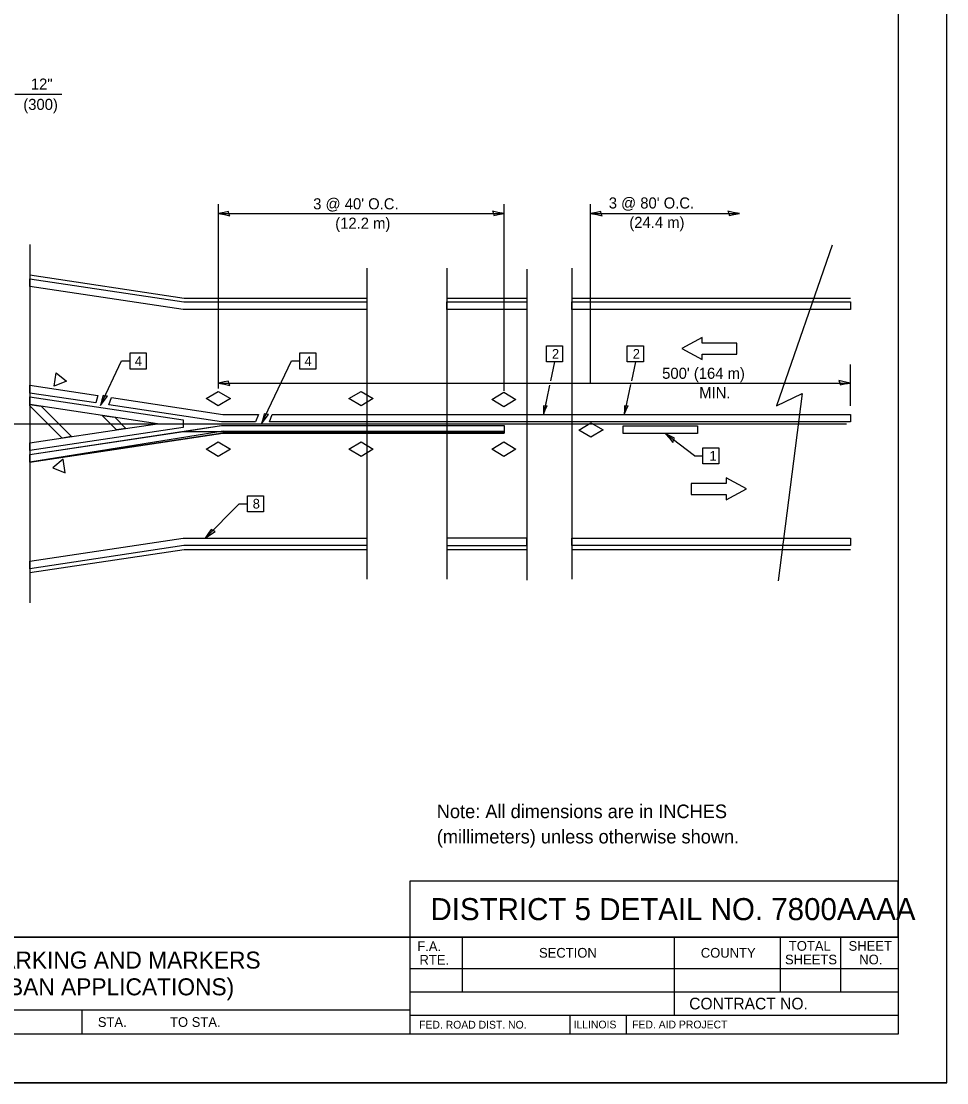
# Model space of a CAD drawing. Extents: x 100275 to 102995, y 95053 to 95493.
# Drawn here: x 100764.5 to 100954.9, y 95052.8 to 95271.3 of the extents above; entities that cross this region are included whole.
import ezdxf

# ---------------------------------------------------------------- set-up
doc = ezdxf.new("R2010")
doc.units = 0
for name, color, linetype in [('Alignment_EX_50 Centerline', 7, 'Continuous'), ('Design_PR_PMK Symbols', 7, 'Continuous'), ('Design_PR_Roadway Dimensions', 7, 'Continuous'), ('Design_PR_Roadway Notes', 7, 'Continuous'), ('Level 43', 7, 'Continuous'), ('Level 9', 7, 'Continuous'), ('Sheets_50 Reference Boundary', 7, 'Continuous'), ('Sheets_General Details', 7, 'Continuous'), ('Sheets_Printer Plotting Border', 7, 'Continuous'), ('Stage_Construction Traffic Control', 7, 'Continuous'), ('Topo_EOP', 7, 'Continuous')]:
    doc.layers.add(name, color=color, linetype=linetype)

msp = doc.modelspace()

# ---------------------------------------------------------------- linework, layer by layer
at = {"layer": 'Alignment_EX_50 Centerline'}
for p, q in [((100323.9, 95188.42), (100877.41, 95188.42)), ((100877.41, 95188.42), (100934.28, 95188.42))]:
    msp.add_line(p, q, dxfattribs=at)
at = {"layer": 'Design_PR_PMK Symbols'}
for points in [[(100835.62, 95213.5), (100835.62, 95211.93), (100797.83, 95211.93), (100766.26, 95216.68), (100766.26, 95218.27), (100797.95, 95213.5)], [(100835.62, 95213.5), (100835.62, 95211.93), (100797.83, 95211.93), (100766.26, 95216.68), (100766.26, 95218.27), (100797.95, 95213.5)], [(100852.08, 95213.5), (100868.53, 95213.5), (100868.53, 95211.93), (100852.08, 95211.93)], [(100852.08, 95213.5), (100868.53, 95213.5), (100868.53, 95211.93), (100852.08, 95211.93)], [(100877.77, 95213.5), (100935.1, 95213.5), (100935.1, 95211.93), (100877.77, 95211.93)], [(100877.77, 95213.5), (100935.1, 95213.5), (100935.1, 95211.93), (100877.77, 95211.93)], [(100771.69, 95198.91), (100773.81, 95197.17), (100771.27, 95196.12)], [(100771.69, 95198.91), (100773.81, 95197.17), (100771.27, 95196.12)], [(100766.26, 95196.33), (100780.26, 95194.22), (100779.8, 95192.71), (100766.26, 95194.74)], [(100797.83, 95189.2), (100797.82, 95187.63), (100766.26, 95182.88), (100766.26, 95184.47), (100787.29, 95187.63), (100792.51, 95188.42), (100766.26, 95192.37), (100766.26, 95193.95)], [(100797.83, 95189.2), (100797.82, 95187.63), (100766.26, 95182.88), (100766.26, 95184.47), (100787.29, 95187.63), (100792.51, 95188.42), (100766.26, 95192.37), (100766.26, 95193.95)], [(100813.28, 95190.35), (100812.71, 95188.81), (100805.72, 95188.81), (100782.47, 95192.3), (100783.07, 95193.8), (100805.96, 95190.35)], [(100802.52, 95193.58), (100805.03, 95195.07), (100807.51, 95193.58), (100805.03, 95192.08)], [(100802.52, 95193.58), (100805.03, 95195.07), (100807.51, 95193.58), (100805.03, 95192.08)], [(100831.92, 95193.59), (100834.43, 95195.08), (100836.92, 95193.6), (100834.44, 95192.09)], [(100831.92, 95193.59), (100834.43, 95195.08), (100836.92, 95193.6), (100834.44, 95192.09)], [(100861.29, 95193.4), (100863.81, 95194.89), (100866.29, 95193.4), (100863.81, 95191.9)], [(100861.29, 95193.4), (100863.81, 95194.89), (100866.29, 95193.4), (100863.81, 95191.9)], [(100766.26, 95192.12), (100766.26, 95192.37), (100768.58, 95192.02), (100774.84, 95185.76), (100772.91, 95185.47)], [(100766.26, 95192.12), (100766.26, 95192.37), (100768.58, 95192.02), (100774.84, 95185.76), (100772.91, 95185.47)], [(100781.12, 95190.13), (100783.73, 95189.74), (100786.03, 95187.44), (100784.09, 95187.15)], [(100781.12, 95190.13), (100783.73, 95189.74), (100786.03, 95187.44), (100784.09, 95187.15)], [(100816.14, 95190.35), (100935.1, 95190.35), (100935.1, 95188.81), (100815.55, 95188.81), (100815.55, 95188.81)], [(100863.83, 95188.03), (100863.83, 95186.48), (100805.93, 95186.48), (100766.26, 95180.51), (100766.26, 95182.09), (100805.7, 95188.03)], [(100879.2, 95187.13), (100881.71, 95188.62), (100884.2, 95187.14), (100881.72, 95185.63)], [(100888.37, 95188), (100903.65, 95188), (100903.65, 95186.43), (100888.37, 95186.43)], [(100863.83, 95186.85), (100863.83, 95186.85), (100806.03, 95186.89), (100766.26, 95180.51), (100766.26, 95182.09), (100797.88, 95186.85)], [(100802.52, 95183.21), (100805.03, 95184.7), (100807.51, 95183.22), (100805.03, 95181.71)], [(100802.52, 95183.21), (100805.03, 95184.7), (100807.51, 95183.22), (100805.03, 95181.71)], [(100831.9, 95183.21), (100834.42, 95184.7), (100836.9, 95183.22), (100834.42, 95181.71)], [(100831.9, 95183.21), (100834.42, 95184.7), (100836.9, 95183.22), (100834.42, 95181.71)], [(100861.29, 95183.21), (100863.81, 95184.7), (100866.29, 95183.22), (100863.81, 95181.71)], [(100861.29, 95183.21), (100863.81, 95184.7), (100866.29, 95183.22), (100863.81, 95181.71)], [(100773.08, 95181.1), (100770.96, 95179.36), (100773.5, 95178.31)], [(100773.08, 95181.1), (100770.96, 95179.36), (100773.5, 95178.31)], [(100835.62, 95164.9), (100835.62, 95163.34), (100797.94, 95163.34), (100766.26, 95158.57), (100766.26, 95160.16), (100797.82, 95164.9)], [(100835.62, 95164.9), (100835.62, 95163.34), (100797.94, 95163.34), (100766.26, 95158.57), (100766.26, 95160.16), (100797.82, 95164.9)], [(100868.53, 95164.9), (100852.08, 95164.9), (100852.08, 95163.34), (100868.53, 95163.34)], [(100868.53, 95164.9), (100852.08, 95164.9), (100852.08, 95163.34), (100868.53, 95163.34)], [(100877.77, 95164.9), (100935.1, 95164.9), (100935.1, 95163.34), (100877.77, 95163.34)], [(100877.77, 95164.9), (100935.1, 95164.9), (100935.1, 95163.34), (100877.77, 95163.34)]]:
    msp.add_lwpolyline(points, close=True, dxfattribs=at)
at = {"layer": 'Design_PR_Roadway Notes'}
for p, q in [((100766.26, 95225.28), (100766.26, 95151.55)), ((100766.26, 95225.28), (100766.26, 95151.55)), ((100931.38, 95225.17), (100919.93, 95192.09)), ((100931.38, 95225.17), (100919.93, 95192.09)), ((100835.62, 95220.42), (100835.62, 95156.42)), ((100835.62, 95220.42), (100835.62, 95156.42)), ((100852.08, 95220.42), (100852.08, 95156.42)), ((100852.08, 95220.42), (100852.08, 95156.42)), ((100868.53, 95220.23), (100868.53, 95156.22)), ((100877.77, 95220.42), (100877.77, 95156.42)), ((100877.77, 95220.42), (100877.77, 95156.42)), ((100780.76, 95192.15), (100785.13, 95201.34)), ((100785.13, 95201.34), (100786.86, 95201.34)), ((100813.92, 95188.42), (100820.06, 95201.34)), ((100820.06, 95201.34), (100821.78, 95201.34)), ((100874.23, 95201.13), (100873.4, 95197.24)), ((100890.86, 95201.13), (100890.03, 95197.26)), ((100873.21, 95196.37), (100871.93, 95190.35)), ((100889.86, 95196.47), (100888.56, 95190.35)), ((100872.85, 95194.69), (100872.21, 95191.67)), ((100919.93, 95192.09), (100925.19, 95194.67)), ((100919.93, 95192.09), (100925.19, 95194.67)), ((100925.19, 95194.67), (100920.24, 95156.07)), ((100925.19, 95194.67), (100920.24, 95156.07)), ((100903, 95181.8), (100896.99, 95186.43)), ((100903, 95181.8), (100904.73, 95181.8)), ((100802.33, 95164.9), (100809.3, 95171.93)), ((100802.33, 95164.9), (100809.3, 95171.93)), ((100809.3, 95171.93), (100811.02, 95171.93)), ((100809.3, 95171.93), (100811.02, 95171.93))]:
    msp.add_line(p, q, dxfattribs=at)
for points in [[(100786.86, 95199.67), (100786.86, 95203), (100790.18, 95203), (100790.18, 95199.67)], [(100821.78, 95199.67), (100821.78, 95203), (100825.11, 95203), (100825.11, 95199.67)], [(100872.57, 95201.13), (100872.57, 95204.46), (100875.89, 95204.46), (100875.89, 95201.13)], [(100872.57, 95201.13), (100872.57, 95204.46), (100875.89, 95204.46), (100875.89, 95201.13)], [(100889.2, 95201.13), (100889.2, 95204.46), (100892.52, 95204.46), (100892.52, 95201.13)], [(100782.23, 95194.08), (100781.74, 95194.1), (100781.31, 95194.22), (100781.09, 95193.31), (100780.76, 95192.15), (100781.52, 95193.19)], [(100872.71, 95192.13), (100872.33, 95192.05), (100871.97, 95192.07), (100871.97, 95191.32), (100871.93, 95190.35), (100872.32, 95191.31)], [(100889.34, 95192.13), (100888.95, 95192.05), (100888.6, 95192.07), (100888.59, 95191.32), (100888.56, 95190.35), (100888.95, 95191.31)], [(100815.38, 95190.35), (100814.89, 95190.37), (100814.46, 95190.49), (100814.24, 95189.58), (100813.92, 95188.42), (100814.67, 95189.46)], [(100898.57, 95184.59), (100898.7, 95185.07), (100898.91, 95185.46), (100898.06, 95185.87), (100896.99, 95186.43), (100897.86, 95185.47)], [(100904.73, 95180.14), (100904.73, 95183.46), (100908.05, 95183.46), (100908.05, 95180.14)], [(100811.02, 95170.27), (100811.02, 95173.59), (100814.35, 95173.59), (100814.35, 95170.27)], [(100811.02, 95170.27), (100811.02, 95173.59), (100814.35, 95173.59), (100814.35, 95170.27)], [(100804.36, 95166.24), (100803.9, 95166.43), (100803.53, 95166.68), (100803.02, 95165.89), (100802.33, 95164.9), (100803.39, 95165.64)], [(100804.36, 95166.24), (100803.9, 95166.43), (100803.53, 95166.68), (100803.02, 95165.89), (100802.33, 95164.9), (100803.39, 95165.64)]]:
    msp.add_lwpolyline(points, close=True, dxfattribs=at)
at = {"layer": 'Level 43'}
for p, q in [((100763.18, 95256.23), (100772.8, 95256.23)), ((100763.18, 95256.23), (100772.8, 95256.23)), ((100805.05, 95195.7), (100805.05, 95233.64)), ((100805.05, 95196.25), (100805.05, 95233.64)), ((100863.83, 95195.17), (100863.83, 95233.64)), ((100863.83, 95196.61), (100863.83, 95233.64)), ((100881.64, 95196.61), (100881.64, 95233.64)), ((100881.64, 95196.61), (100881.64, 95233.64)), ((100805.05, 95231.69), (100863.83, 95231.69)), ((100805.05, 95231.69), (100863.83, 95231.69)), ((100881.64, 95231.69), (100912.28, 95231.69)), ((100881.64, 95231.69), (100912.28, 95231.69)), ((100935.1, 95192.13), (100935.1, 95200.58)), ((100805.05, 95196.8), (100935.1, 95196.8))]:
    msp.add_line(p, q, dxfattribs=at)
for points in [[(100807.43, 95231.19), (100807.23, 95231.65), (100807.16, 95232.08), (100806.24, 95231.89), (100805.05, 95231.69), (100806.32, 95231.46)], [(100807.43, 95231.19), (100807.23, 95231.65), (100807.16, 95232.08), (100806.24, 95231.89), (100805.05, 95231.69), (100806.32, 95231.46)], [(100861.46, 95232.18), (100861.65, 95231.73), (100861.72, 95231.29), (100862.64, 95231.48), (100863.83, 95231.69), (100862.56, 95231.92)], [(100861.46, 95232.18), (100861.65, 95231.73), (100861.72, 95231.29), (100862.64, 95231.48), (100863.83, 95231.69), (100862.56, 95231.92)], [(100884.02, 95231.19), (100883.82, 95231.65), (100883.75, 95232.08), (100882.83, 95231.89), (100881.64, 95231.69), (100882.91, 95231.46)], [(100884.02, 95231.19), (100883.82, 95231.65), (100883.75, 95232.08), (100882.83, 95231.89), (100881.64, 95231.69), (100882.91, 95231.46)], [(100909.9, 95232.18), (100910.1, 95231.73), (100910.17, 95231.29), (100911.09, 95231.48), (100912.28, 95231.69), (100911.01, 95231.92)], [(100909.9, 95232.18), (100910.1, 95231.73), (100910.17, 95231.29), (100911.09, 95231.48), (100912.28, 95231.69), (100911.01, 95231.92)], [(100807.43, 95196.31), (100807.23, 95196.76), (100807.16, 95197.2), (100806.24, 95197.01), (100805.05, 95196.8), (100806.32, 95196.57)], [(100932.73, 95197.3), (100932.92, 95196.84), (100933, 95196.41), (100933.92, 95196.6), (100935.1, 95196.8), (100933.84, 95197.03)]]:
    msp.add_lwpolyline(points, close=True, dxfattribs=at)
at = {"layer": 'Level 9'}
for p, q in [((100772.91, 95185.47), (100766.26, 95192.12)), ((100772.91, 95185.47), (100766.26, 95192.12)), ((100774.84, 95185.76), (100768.58, 95192.02)), ((100774.84, 95185.76), (100768.58, 95192.02)), ((100784.09, 95187.15), (100781.12, 95190.13)), ((100784.09, 95187.15), (100781.12, 95190.13)), ((100786.03, 95187.44), (100783.73, 95189.74)), ((100786.03, 95187.44), (100783.73, 95189.74))]:
    msp.add_line(p, q, dxfattribs=at)
at = {"layer": 'Sheets_50 Reference Boundary'}
msp.add_lwpolyline([(100314.94, 95482.79), (100944.94, 95482.79), (100944.94, 95082.79), (100314.94, 95082.79)], close=True, dxfattribs=at)
at = {"layer": 'Sheets_General Details'}
for p, q in [((100797.88, 95186.85), (100805.7, 95188.03)), ((100766.26, 95182.09), (100797.88, 95186.85)), ((100766.26, 95180.51), (100805.93, 95186.48)), ((100805.93, 95186.48), (100863.83, 95186.48)), ((100314.94, 95082.79), (100944.94, 95082.79)), ((100844.42, 95082.79), (100844.42, 95062.79)), ((100855.23, 95082.79), (100855.23, 95071.49)), ((100898.83, 95082.79), (100898.83, 95066.69)), ((100920.67, 95082.79), (100920.67, 95071.49)), ((100933.08, 95082.79), (100933.08, 95071.49)), ((100844.42, 95076.29), (100944.94, 95076.29)), ((100844.42, 95071.49), (100944.94, 95071.49)), ((100690.42, 95067.79), (100844.42, 95067.79)), ((100776.94, 95067.79), (100776.94, 95062.79)), ((100844.42, 95066.69), (100944.94, 95066.69)), ((100877.37, 95066.69), (100877.37, 95062.79)), ((100888.97, 95066.69), (100888.97, 95062.79)), ((100954.94, 95052.79), (100274.94, 95052.79))]:
    msp.add_line(p, q, dxfattribs=at)
for points in [[(100314.94, 95482.79), (100944.94, 95482.79), (100944.94, 95062.79), (100314.94, 95062.79)], [(100844.42, 95082.79), (100944.94, 95082.79), (100944.94, 95094.28), (100844.42, 95094.28)]]:
    msp.add_lwpolyline(points, close=True, dxfattribs=at)
at = {"layer": 'Sheets_Printer Plotting Border'}
msp.add_lwpolyline([(100274.94, 95052.79), (100954.94, 95052.79), (100954.94, 95492.79), (100274.94, 95492.79)], close=True, dxfattribs=at)
at = {"layer": 'Stage_Construction Traffic Control'}
for points in [[(100911.75, 95202.75), (100911.75, 95205.01), (100904.57, 95205.01), (100904.57, 95206.15), (100900.41, 95203.88), (100904.57, 95201.61), (100904.57, 95202.75)], [(100902.37, 95176.13), (100902.37, 95173.86), (100909.55, 95173.86), (100909.55, 95172.73), (100913.71, 95174.99), (100909.55, 95177.26), (100909.55, 95176.13)]]:
    msp.add_lwpolyline(points, close=True, dxfattribs=at)
at = {"layer": 'Topo_EOP'}
for p, q in [((100766.26, 95219.06), (100798, 95214.28)), ((100766.26, 95219.06), (100798, 95214.28)), ((100798, 95214.28), (100835.62, 95214.28)), ((100798, 95214.28), (100835.62, 95214.28)), ((100852.08, 95214.28), (100868.53, 95214.28)), ((100852.08, 95214.28), (100868.53, 95214.28)), ((100877.77, 95214.28), (100935.1, 95214.28)), ((100877.77, 95214.28), (100935.1, 95214.28)), ((100766.26, 95157.78), (100798, 95162.55)), ((100766.26, 95157.78), (100798, 95162.55)), ((100798, 95162.55), (100835.62, 95162.55)), ((100798, 95162.55), (100835.62, 95162.55)), ((100852.08, 95162.55), (100868.53, 95162.55)), ((100852.08, 95162.55), (100868.53, 95162.55)), ((100877.77, 95162.55), (100935.1, 95162.55)), ((100877.77, 95162.55), (100935.1, 95162.55))]:
    msp.add_line(p, q, dxfattribs=at)

# ---------------------------------------------------------------- texts
at = {"layer": 'Design_PR_Roadway Dimensions'}
for s, p in [('12"', (100766.45, 95257.18)), ('12"', (100766.45, 95257.18)), ('(300)', (100764.9, 95253)), ('(300)', (100764.9, 95253)), ("3 @ 40' O.C.", (100824.56, 95232.54)), ("3 @ 40' O.C.", (100824.56, 95232.54)), ("3 @ 80' O.C.", (100885.38, 95232.71)), ("3 @ 80' O.C.", (100885.38, 95232.71)), ('(12.2 m)', (100829.09, 95228.55)), ('(12.2 m)', (100829.09, 95228.55)), ('(24.4 m)', (100889.61, 95228.72)), ('(24.4 m)', (100889.61, 95228.72)), ("500' (164 m)", (100896.37, 95197.66)), ('MIN.', (100904, 95193.67))]:
    msp.add_text(s, height=2.28, dxfattribs=at).set_placement(p)
at = {"layer": 'Design_PR_Roadway Notes'}
for s, p in [('2', (100873.69, 95201.81)), ('2', (100873.69, 95201.81)), ('2', (100890.32, 95201.81)), ('4', (100787.84, 95200.31)), ('4', (100822.77, 95200.31)), ('1', (100906.1, 95180.82)), ('8', (100812.11, 95170.97)), ('8', (100812.11, 95170.97))]:
    msp.add_text(s, height=1.99, dxfattribs=at).set_placement(p)
at = {"layer": 'Sheets_General Details'}
for s, height, p in [('Note: All dimensions are in INCHES', 2.8003, (100849.99, 95107.25)), ('(millimeters) unless otherwise shown.', 2.8003, (100849.99, 95102.05)), ('DISTRICT 5 DETAIL NO. 7800AAAA', 4.5381, (100848.69, 95086.26)), ('F.A. ', 2, (100845.97, 95079.89)), ('SECTION', 2, (100871.03, 95078.54)), ('COUNTY', 2, (100904.32, 95078.54)), ('TOTAL', 2, (100922.44, 95079.96)), ('SHEET', 2, (100934.73, 95079.96)), ('  PAVEMENT MARKING AND MARKERS', 3.5, (100726.62, 95076.29)), ('RTE.', 2, (100846.43, 95077.09)), ('SHEETS', 2, (100921.65, 95077.16)), ('NO.', 2, (100936.93, 95077.16)), ('  (RURAL & URBAN APPLICATIONS) ', 3.5, (100729.24, 95070.79)), ('CONTRACT NO.      ', 2.4, (100901.93, 95067.89)), ('STA.            TO STA.            ', 2, (100780.24, 95064.29)), ('FED. ROAD DIST. NO.  ', 1.6, (100846.36, 95063.94)), ('ILLINOIS', 1.6, (100878.15, 95063.98)), ('FED. AID PROJECT', 1.6, (100890.19, 95063.98))]:
    msp.add_text(s, height=height, dxfattribs=at).set_placement(p)

doc.saveas('drawing.dxf')
